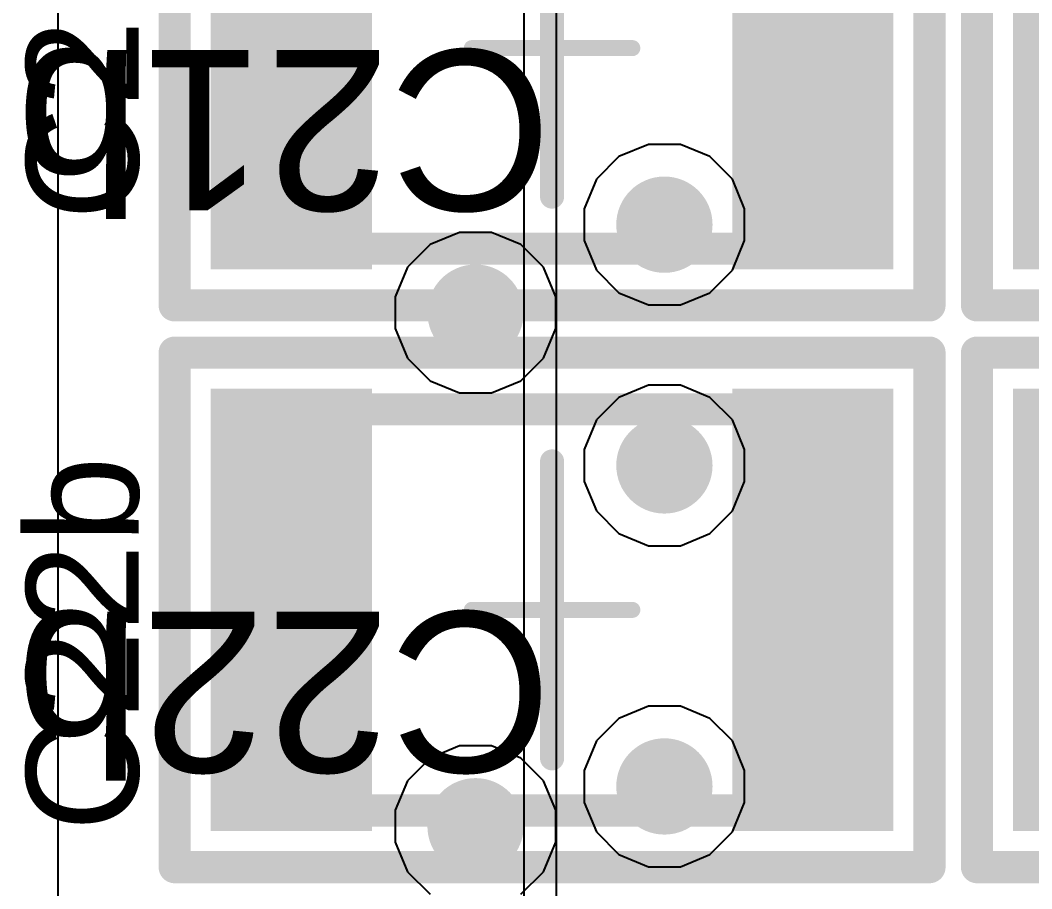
# Model space of a CAD drawing. Header units: inches. Extents: x 0 to 110, y 0 to 95.
# Drawn here: x 33.11 to 39.42, y 25.61 to 31.02 of the extents above; entities that cross this region are included whole.
import ezdxf

# ---------------------------------------------------------------- set-up
doc = ezdxf.new("R2010")
doc.units = ezdxf.units.IN
for name, color, linetype in [('Bottom Courtyard', 56, 'Continuous'), ('Bottom Layer', 5, 'Continuous'), ('Int1', 16, 'Continuous'), ('Int2', 76, 'Continuous'), ('Mechanical 13', 56, 'Continuous'), ('Panelize_Route Cutter Tool Detail', 56, 'Continuous'), ('Top Courtyard', 56, 'Continuous'), ('Top Layer', 1, 'Continuous'), ('Top Overlay', 2, 'Continuous'), ('Top Paste', 8, 'Continuous'), ('Top Solder', 216, 'Continuous'), ('Via Holes', 16, 'Continuous')]:
    doc.layers.add(name, color=color, linetype=linetype)
doc.styles.add('Arial', font='', dxfattribs={"height": 0.2})
doc.styles.get('Arial').set_extended_font_data('Arial')

# ---------------------------------------------------------------- blocks, each defined once
blk = doc.blocks.new('1210C_750')
at = {"layer": 'Top Layer'}
for points in [[(-2.1021, 1.3531), (-1.1479, 1.3531), (-1.1479, -1.3531), (-2.1021, -1.3531)], [(1.1479, 1.3531), (2.1021, 1.3531), (2.1021, -1.3531), (1.1479, -1.3531)]]:
    blk.add_hatch(color=1, dxfattribs=at).paths.add_polyline_path(points)
at = {"layer": 'Top Paste'}
for points in [[(-2.1021, 1.3531), (-1.1479, 1.3531), (-1.1479, -1.3531), (-2.1021, -1.3531)], [(1.1479, 1.3531), (2.1021, 1.3531), (2.1021, -1.3531), (1.1479, -1.3531)]]:
    blk.add_hatch(color=8, dxfattribs=at).paths.add_polyline_path(points)
at = {"layer": 'Top Solder'}
for points in [[(-2.1271, 1.3781), (-1.1229, 1.3781), (-1.1229, -1.3781), (-2.1271, -1.3781)], [(1.1229, 1.3781), (2.1271, 1.3781), (2.1271, -1.3781), (1.1229, -1.3781)]]:
    blk.add_hatch(color=216, dxfattribs=at).paths.add_polyline_path(points)
at = {"layer": 'Bottom Courtyard'}
for points in [[(0, 0.5, 0.1, 0.1, 0), (0, -0.5, 0.1, 0.1, 0)], [(0.5, 0, 0.1, 0.1, 0), (-0.5, 0, 0.1, 0.1, 0)]]:
    blk.add_lwpolyline(points, format="xyseb", dxfattribs=at)
for points in [[(-0.025, 0.5, 0.05, 0.05, 1), (0.025, 0.5, 0.05, 0.05, 1)], [(-0.525, 0, 0.05, 0.05, 1), (-0.475, 0, 0.05, 0.05, 1)], [(0.475, 0, 0.05, 0.05, 1), (0.525, 0, 0.05, 0.05, 1)], [(-0.025, -0.5, 0.05, 0.05, 1), (0.025, -0.5, 0.05, 0.05, 1)]]:
    blk.add_lwpolyline(points, format="xyseb", close=True, dxfattribs=at)
at = {"layer": 'Mechanical 13'}
for points in [[(-1.6, 1.25, 0.2, 0.2, 0), (-1.6, -1.25, 0.2, 0.2, 0)], [(1.6, 1.25, 0.2, 0.2, 0), (-1.6, 1.25, 0.2, 0.2, 0)], [(1.6, 1.25, 0.2, 0.2, 0), (1.6, -1.25, 0.2, 0.2, 0)], [(1.6, -1.25, 0.2, 0.2, 0), (-1.6, -1.25, 0.2, 0.2, 0)]]:
    blk.add_lwpolyline(points, format="xyseb", dxfattribs=at)
for points in [[(-1.65, 1.25, 0.1, 0.1, 1), (-1.55, 1.25, 0.1, 0.1, 1)], [(-1.65, 1.25, 0.1, 0.1, 1), (-1.55, 1.25, 0.1, 0.1, 1)], [(1.55, 1.25, 0.1, 0.1, 1), (1.65, 1.25, 0.1, 0.1, 1)], [(1.55, 1.25, 0.1, 0.1, 1), (1.65, 1.25, 0.1, 0.1, 1)], [(-1.65, -1.25, 0.1, 0.1, 1), (-1.55, -1.25, 0.1, 0.1, 1)], [(-1.65, -1.25, 0.1, 0.1, 1), (-1.55, -1.25, 0.1, 0.1, 1)], [(1.55, -1.25, 0.1, 0.1, 1), (1.65, -1.25, 0.1, 0.1, 1)], [(1.55, -1.25, 0.1, 0.1, 1), (1.65, -1.25, 0.1, 0.1, 1)]]:
    blk.add_lwpolyline(points, format="xyseb", close=True, dxfattribs=at)
at = {"layer": 'Panelize_Route Cutter Tool Detail'}
for points in [[(-2.3521, 1.6031, 0.2, 0.2, 0), (-2.3521, -1.6031, 0.2, 0.2, 0)], [(2.3521, 1.6031, 0.2, 0.2, 0), (-2.3521, 1.6031, 0.2, 0.2, 0)], [(2.3521, 1.6031, 0.2, 0.2, 0), (2.3521, -1.6031, 0.2, 0.2, 0)], [(2.3521, -1.6031, 0.2, 0.2, 0), (-2.3521, -1.6031, 0.2, 0.2, 0)]]:
    blk.add_lwpolyline(points, format="xyseb", dxfattribs=at)
for points in [[(-2.4021, 1.6031, 0.1, 0.1, 1), (-2.3021, 1.6031, 0.1, 0.1, 1)], [(-2.4021, 1.6031, 0.1, 0.1, 1), (-2.3021, 1.6031, 0.1, 0.1, 1)], [(2.3021, 1.6031, 0.1, 0.1, 1), (2.4021, 1.6031, 0.1, 0.1, 1)], [(2.3021, 1.6031, 0.1, 0.1, 1), (2.4021, 1.6031, 0.1, 0.1, 1)], [(-2.4021, -1.6031, 0.1, 0.1, 1), (-2.3021, -1.6031, 0.1, 0.1, 1)], [(-2.4021, -1.6031, 0.1, 0.1, 1), (-2.3021, -1.6031, 0.1, 0.1, 1)], [(2.3021, -1.6031, 0.1, 0.1, 1), (2.4021, -1.6031, 0.1, 0.1, 1)], [(2.3021, -1.6031, 0.1, 0.1, 1), (2.4021, -1.6031, 0.1, 0.1, 1)]]:
    blk.add_lwpolyline(points, format="xyseb", close=True, dxfattribs=at)
at = {"layer": 'Top Courtyard'}
for points in [[(-2.3521, 1.6031, 0.2, 0.2, 0), (-2.3521, -1.6031, 0.2, 0.2, 0)], [(2.3521, 1.6031, 0.2, 0.2, 0), (-2.3521, 1.6031, 0.2, 0.2, 0)], [(2.3521, 1.6031, 0.2, 0.2, 0), (2.3521, -1.6031, 0.2, 0.2, 0)], [(2.3521, -1.6031, 0.2, 0.2, 0), (-2.3521, -1.6031, 0.2, 0.2, 0)]]:
    blk.add_lwpolyline(points, format="xyseb", dxfattribs=at)
for points in [[(-2.4021, 1.6031, 0.1, 0.1, 1), (-2.3021, 1.6031, 0.1, 0.1, 1)], [(-2.4021, 1.6031, 0.1, 0.1, 1), (-2.3021, 1.6031, 0.1, 0.1, 1)], [(2.3021, 1.6031, 0.1, 0.1, 1), (2.4021, 1.6031, 0.1, 0.1, 1)], [(2.3021, 1.6031, 0.1, 0.1, 1), (2.4021, 1.6031, 0.1, 0.1, 1)], [(-2.4021, -1.6031, 0.1, 0.1, 1), (-2.3021, -1.6031, 0.1, 0.1, 1)], [(-2.4021, -1.6031, 0.1, 0.1, 1), (-2.3021, -1.6031, 0.1, 0.1, 1)], [(2.3021, -1.6031, 0.1, 0.1, 1), (2.4021, -1.6031, 0.1, 0.1, 1)], [(2.3021, -1.6031, 0.1, 0.1, 1), (2.4021, -1.6031, 0.1, 0.1, 1)]]:
    blk.add_lwpolyline(points, format="xyseb", close=True, dxfattribs=at)
at = {"layer": 'Top Overlay'}
for points in [[(0.75, 1.275, 0.15, 0.15, 0), (-0.75, 1.275, 0.15, 0.15, 0)], [(0, 0.925, 0.15, 0.15, 0), (0, 0, 0.15, 0.15, 0)], [(0, 0, 0.15, 0.15, 0), (0, -0.925, 0.15, 0.15, 0)], [(0.75, -1.275, 0.15, 0.15, 0), (-0.75, -1.275, 0.15, 0.15, 0)]]:
    blk.add_lwpolyline(points, format="xyseb", dxfattribs=at)
for points in [[(-0.7875, 1.275, 0.075, 0.075, 1), (-0.7125, 1.275, 0.075, 0.075, 1)], [(0.7125, 1.275, 0.075, 0.075, 1), (0.7875, 1.275, 0.075, 0.075, 1)], [(-0.0375, 0.925, 0.075, 0.075, 1), (0.0375, 0.925, 0.075, 0.075, 1)], [(-0.0375, 0, 0.075, 0.075, 1), (0.0375, 0, 0.075, 0.075, 1)], [(-0.0375, 0, 0.075, 0.075, 1), (0.0375, 0, 0.075, 0.075, 1)], [(-0.0375, -0.925, 0.075, 0.075, 1), (0.0375, -0.925, 0.075, 0.075, 1)], [(-0.7875, -1.275, 0.075, 0.075, 1), (-0.7125, -1.275, 0.075, 0.075, 1)], [(0.7125, -1.275, 0.075, 0.075, 1), (0.7875, -1.275, 0.075, 0.075, 1)]]:
    blk.add_lwpolyline(points, format="xyseb", close=True, dxfattribs=at)
at = {"layer": 'Panelize_Route Cutter Tool Detail', "style": 'Arial'}
blk.add_text('C22b', height=1, dxfattribs=at).set_placement((0, 0.0111))
blk = doc.blocks.new('1210C_751')
at = {"layer": 'Top Layer'}
for points in [[(-2.1021, 1.3531), (-1.1479, 1.3531), (-1.1479, -1.3531), (-2.1021, -1.3531)], [(1.1479, 1.3531), (2.1021, 1.3531), (2.1021, -1.3531), (1.1479, -1.3531)]]:
    blk.add_hatch(color=1, dxfattribs=at).paths.add_polyline_path(points)
at = {"layer": 'Top Paste'}
for points in [[(-2.1021, 1.3531), (-1.1479, 1.3531), (-1.1479, -1.3531), (-2.1021, -1.3531)], [(1.1479, 1.3531), (2.1021, 1.3531), (2.1021, -1.3531), (1.1479, -1.3531)]]:
    blk.add_hatch(color=8, dxfattribs=at).paths.add_polyline_path(points)
at = {"layer": 'Top Solder'}
for points in [[(-2.1271, 1.3781), (-1.1229, 1.3781), (-1.1229, -1.3781), (-2.1271, -1.3781)], [(1.1229, 1.3781), (2.1271, 1.3781), (2.1271, -1.3781), (1.1229, -1.3781)]]:
    blk.add_hatch(color=216, dxfattribs=at).paths.add_polyline_path(points)
at = {"layer": 'Bottom Courtyard'}
for points in [[(0, 0.5, 0.1, 0.1, 0), (0, -0.5, 0.1, 0.1, 0)], [(0.5, 0, 0.1, 0.1, 0), (-0.5, 0, 0.1, 0.1, 0)]]:
    blk.add_lwpolyline(points, format="xyseb", dxfattribs=at)
for points in [[(-0.025, 0.5, 0.05, 0.05, 1), (0.025, 0.5, 0.05, 0.05, 1)], [(-0.525, 0, 0.05, 0.05, 1), (-0.475, 0, 0.05, 0.05, 1)], [(0.475, 0, 0.05, 0.05, 1), (0.525, 0, 0.05, 0.05, 1)], [(-0.025, -0.5, 0.05, 0.05, 1), (0.025, -0.5, 0.05, 0.05, 1)]]:
    blk.add_lwpolyline(points, format="xyseb", close=True, dxfattribs=at)
at = {"layer": 'Mechanical 13'}
for points in [[(1.6, 1.25, 0.2, 0.2, 0), (-1.6, 1.25, 0.2, 0.2, 0)], [(-1.6, 1.25, 0.2, 0.2, 0), (-1.6, -1.25, 0.2, 0.2, 0)], [(1.6, 1.25, 0.2, 0.2, 0), (1.6, -1.25, 0.2, 0.2, 0)], [(1.6, -1.25, 0.2, 0.2, 0), (-1.6, -1.25, 0.2, 0.2, 0)]]:
    blk.add_lwpolyline(points, format="xyseb", dxfattribs=at)
for points in [[(-1.65, 1.25, 0.1, 0.1, 1), (-1.55, 1.25, 0.1, 0.1, 1)], [(-1.65, 1.25, 0.1, 0.1, 1), (-1.55, 1.25, 0.1, 0.1, 1)], [(1.55, 1.25, 0.1, 0.1, 1), (1.65, 1.25, 0.1, 0.1, 1)], [(1.55, 1.25, 0.1, 0.1, 1), (1.65, 1.25, 0.1, 0.1, 1)], [(-1.65, -1.25, 0.1, 0.1, 1), (-1.55, -1.25, 0.1, 0.1, 1)], [(-1.65, -1.25, 0.1, 0.1, 1), (-1.55, -1.25, 0.1, 0.1, 1)], [(1.55, -1.25, 0.1, 0.1, 1), (1.65, -1.25, 0.1, 0.1, 1)], [(1.55, -1.25, 0.1, 0.1, 1), (1.65, -1.25, 0.1, 0.1, 1)]]:
    blk.add_lwpolyline(points, format="xyseb", close=True, dxfattribs=at)
at = {"layer": 'Panelize_Route Cutter Tool Detail'}
for points in [[(2.3521, 1.6031, 0.2, 0.2, 0), (-2.3521, 1.6031, 0.2, 0.2, 0)], [(-2.3521, 1.6031, 0.2, 0.2, 0), (-2.3521, -1.6031, 0.2, 0.2, 0)], [(2.3521, 1.6031, 0.2, 0.2, 0), (2.3521, -1.6031, 0.2, 0.2, 0)], [(2.3521, -1.6031, 0.2, 0.2, 0), (-2.3521, -1.6031, 0.2, 0.2, 0)]]:
    blk.add_lwpolyline(points, format="xyseb", dxfattribs=at)
for points in [[(-2.4021, 1.6031, 0.1, 0.1, 1), (-2.3021, 1.6031, 0.1, 0.1, 1)], [(-2.4021, 1.6031, 0.1, 0.1, 1), (-2.3021, 1.6031, 0.1, 0.1, 1)], [(2.3021, 1.6031, 0.1, 0.1, 1), (2.4021, 1.6031, 0.1, 0.1, 1)], [(2.3021, 1.6031, 0.1, 0.1, 1), (2.4021, 1.6031, 0.1, 0.1, 1)], [(-2.4021, -1.6031, 0.1, 0.1, 1), (-2.3021, -1.6031, 0.1, 0.1, 1)], [(-2.4021, -1.6031, 0.1, 0.1, 1), (-2.3021, -1.6031, 0.1, 0.1, 1)], [(2.3021, -1.6031, 0.1, 0.1, 1), (2.4021, -1.6031, 0.1, 0.1, 1)], [(2.3021, -1.6031, 0.1, 0.1, 1), (2.4021, -1.6031, 0.1, 0.1, 1)]]:
    blk.add_lwpolyline(points, format="xyseb", close=True, dxfattribs=at)
at = {"layer": 'Top Courtyard'}
for points in [[(2.3521, 1.6031, 0.2, 0.2, 0), (-2.3521, 1.6031, 0.2, 0.2, 0)], [(-2.3521, 1.6031, 0.2, 0.2, 0), (-2.3521, -1.6031, 0.2, 0.2, 0)], [(2.3521, 1.6031, 0.2, 0.2, 0), (2.3521, -1.6031, 0.2, 0.2, 0)], [(2.3521, -1.6031, 0.2, 0.2, 0), (-2.3521, -1.6031, 0.2, 0.2, 0)]]:
    blk.add_lwpolyline(points, format="xyseb", dxfattribs=at)
for points in [[(-2.4021, 1.6031, 0.1, 0.1, 1), (-2.3021, 1.6031, 0.1, 0.1, 1)], [(-2.4021, 1.6031, 0.1, 0.1, 1), (-2.3021, 1.6031, 0.1, 0.1, 1)], [(2.3021, 1.6031, 0.1, 0.1, 1), (2.4021, 1.6031, 0.1, 0.1, 1)], [(2.3021, 1.6031, 0.1, 0.1, 1), (2.4021, 1.6031, 0.1, 0.1, 1)], [(-2.4021, -1.6031, 0.1, 0.1, 1), (-2.3021, -1.6031, 0.1, 0.1, 1)], [(-2.4021, -1.6031, 0.1, 0.1, 1), (-2.3021, -1.6031, 0.1, 0.1, 1)], [(2.3021, -1.6031, 0.1, 0.1, 1), (2.4021, -1.6031, 0.1, 0.1, 1)], [(2.3021, -1.6031, 0.1, 0.1, 1), (2.4021, -1.6031, 0.1, 0.1, 1)]]:
    blk.add_lwpolyline(points, format="xyseb", close=True, dxfattribs=at)
at = {"layer": 'Top Overlay'}
for points in [[(0.75, 1.275, 0.15, 0.15, 0), (-0.75, 1.275, 0.15, 0.15, 0)], [(0, 0.925, 0.15, 0.15, 0), (0, 0, 0.15, 0.15, 0)], [(0, 0, 0.15, 0.15, 0), (0, -0.925, 0.15, 0.15, 0)], [(0.75, -1.275, 0.15, 0.15, 0), (-0.75, -1.275, 0.15, 0.15, 0)]]:
    blk.add_lwpolyline(points, format="xyseb", dxfattribs=at)
for points in [[(-0.7875, 1.275, 0.075, 0.075, 1), (-0.7125, 1.275, 0.075, 0.075, 1)], [(0.7125, 1.275, 0.075, 0.075, 1), (0.7875, 1.275, 0.075, 0.075, 1)], [(-0.0375, 0.925, 0.075, 0.075, 1), (0.0375, 0.925, 0.075, 0.075, 1)], [(-0.0375, 0, 0.075, 0.075, 1), (0.0375, 0, 0.075, 0.075, 1)], [(-0.0375, 0, 0.075, 0.075, 1), (0.0375, 0, 0.075, 0.075, 1)], [(-0.0375, -0.925, 0.075, 0.075, 1), (0.0375, -0.925, 0.075, 0.075, 1)], [(-0.7875, -1.275, 0.075, 0.075, 1), (-0.7125, -1.275, 0.075, 0.075, 1)], [(0.7125, -1.275, 0.075, 0.075, 1), (0.7875, -1.275, 0.075, 0.075, 1)]]:
    blk.add_lwpolyline(points, format="xyseb", close=True, dxfattribs=at)
at = {"layer": 'Panelize_Route Cutter Tool Detail', "style": 'Arial'}
blk.add_text('C21b', height=1, dxfattribs=at).set_placement((0, 0.0111))
blk = doc.blocks.new('1210C_763')
at = {"layer": 'Top Layer'}
for points in [[(-2.1021, 1.3531), (-1.1479, 1.3531), (-1.1479, -1.3531), (-2.1021, -1.3531)], [(1.1479, 1.3531), (2.1021, 1.3531), (2.1021, -1.3531), (1.1479, -1.3531)]]:
    blk.add_hatch(color=1, dxfattribs=at).paths.add_polyline_path(points)
at = {"layer": 'Top Paste'}
for points in [[(-2.1021, 1.3531), (-1.1479, 1.3531), (-1.1479, -1.3531), (-2.1021, -1.3531)], [(1.1479, 1.3531), (2.1021, 1.3531), (2.1021, -1.3531), (1.1479, -1.3531)]]:
    blk.add_hatch(color=8, dxfattribs=at).paths.add_polyline_path(points)
at = {"layer": 'Top Solder'}
for points in [[(-2.1271, 1.3781), (-1.1229, 1.3781), (-1.1229, -1.3781), (-2.1271, -1.3781)], [(1.1229, 1.3781), (2.1271, 1.3781), (2.1271, -1.3781), (1.1229, -1.3781)]]:
    blk.add_hatch(color=216, dxfattribs=at).paths.add_polyline_path(points)
at = {"layer": 'Bottom Courtyard'}
for points in [[(0, -0.5, 0.1, 0.1, 0), (0, 0.5, 0.1, 0.1, 0)], [(-0.5, 0, 0.1, 0.1, 0), (0.5, 0, 0.1, 0.1, 0)]]:
    blk.add_lwpolyline(points, format="xyseb", dxfattribs=at)
for points in [[(-0.025, 0.5, 0.05, 0.05, 1), (0.025, 0.5, 0.05, 0.05, 1)], [(-0.525, 0, 0.05, 0.05, 1), (-0.475, 0, 0.05, 0.05, 1)], [(0.475, 0, 0.05, 0.05, 1), (0.525, 0, 0.05, 0.05, 1)], [(-0.025, -0.5, 0.05, 0.05, 1), (0.025, -0.5, 0.05, 0.05, 1)]]:
    blk.add_lwpolyline(points, format="xyseb", close=True, dxfattribs=at)
at = {"layer": 'Mechanical 13'}
for points in [[(-1.6, 1.25, 0.2, 0.2, 0), (1.6, 1.25, 0.2, 0.2, 0)], [(-1.6, -1.25, 0.2, 0.2, 0), (-1.6, 1.25, 0.2, 0.2, 0)], [(1.6, -1.25, 0.2, 0.2, 0), (1.6, 1.25, 0.2, 0.2, 0)], [(-1.6, -1.25, 0.2, 0.2, 0), (1.6, -1.25, 0.2, 0.2, 0)]]:
    blk.add_lwpolyline(points, format="xyseb", dxfattribs=at)
for points in [[(-1.65, 1.25, 0.1, 0.1, 1), (-1.55, 1.25, 0.1, 0.1, 1)], [(-1.65, 1.25, 0.1, 0.1, 1), (-1.55, 1.25, 0.1, 0.1, 1)], [(1.55, 1.25, 0.1, 0.1, 1), (1.65, 1.25, 0.1, 0.1, 1)], [(1.55, 1.25, 0.1, 0.1, 1), (1.65, 1.25, 0.1, 0.1, 1)], [(-1.65, -1.25, 0.1, 0.1, 1), (-1.55, -1.25, 0.1, 0.1, 1)], [(-1.65, -1.25, 0.1, 0.1, 1), (-1.55, -1.25, 0.1, 0.1, 1)], [(1.55, -1.25, 0.1, 0.1, 1), (1.65, -1.25, 0.1, 0.1, 1)], [(1.55, -1.25, 0.1, 0.1, 1), (1.65, -1.25, 0.1, 0.1, 1)]]:
    blk.add_lwpolyline(points, format="xyseb", close=True, dxfattribs=at)
at = {"layer": 'Panelize_Route Cutter Tool Detail'}
for points in [[(-2.3521, 1.6031, 0.2, 0.2, 0), (2.3521, 1.6031, 0.2, 0.2, 0)], [(-2.3521, -1.6031, 0.2, 0.2, 0), (-2.3521, 1.6031, 0.2, 0.2, 0)], [(2.3521, -1.6031, 0.2, 0.2, 0), (2.3521, 1.6031, 0.2, 0.2, 0)], [(-2.3521, -1.6031, 0.2, 0.2, 0), (2.3521, -1.6031, 0.2, 0.2, 0)]]:
    blk.add_lwpolyline(points, format="xyseb", dxfattribs=at)
for points in [[(-2.4021, 1.6031, 0.1, 0.1, 1), (-2.3021, 1.6031, 0.1, 0.1, 1)], [(-2.4021, 1.6031, 0.1, 0.1, 1), (-2.3021, 1.6031, 0.1, 0.1, 1)], [(2.3021, 1.6031, 0.1, 0.1, 1), (2.4021, 1.6031, 0.1, 0.1, 1)], [(2.3021, 1.6031, 0.1, 0.1, 1), (2.4021, 1.6031, 0.1, 0.1, 1)], [(-2.4021, -1.6031, 0.1, 0.1, 1), (-2.3021, -1.6031, 0.1, 0.1, 1)], [(-2.4021, -1.6031, 0.1, 0.1, 1), (-2.3021, -1.6031, 0.1, 0.1, 1)], [(2.3021, -1.6031, 0.1, 0.1, 1), (2.4021, -1.6031, 0.1, 0.1, 1)], [(2.3021, -1.6031, 0.1, 0.1, 1), (2.4021, -1.6031, 0.1, 0.1, 1)]]:
    blk.add_lwpolyline(points, format="xyseb", close=True, dxfattribs=at)
at = {"layer": 'Top Courtyard'}
for points in [[(-2.3521, 1.6031, 0.2, 0.2, 0), (2.3521, 1.6031, 0.2, 0.2, 0)], [(-2.3521, -1.6031, 0.2, 0.2, 0), (-2.3521, 1.6031, 0.2, 0.2, 0)], [(2.3521, -1.6031, 0.2, 0.2, 0), (2.3521, 1.6031, 0.2, 0.2, 0)], [(-2.3521, -1.6031, 0.2, 0.2, 0), (2.3521, -1.6031, 0.2, 0.2, 0)]]:
    blk.add_lwpolyline(points, format="xyseb", dxfattribs=at)
for points in [[(-2.4021, 1.6031, 0.1, 0.1, 1), (-2.3021, 1.6031, 0.1, 0.1, 1)], [(-2.4021, 1.6031, 0.1, 0.1, 1), (-2.3021, 1.6031, 0.1, 0.1, 1)], [(2.3021, 1.6031, 0.1, 0.1, 1), (2.4021, 1.6031, 0.1, 0.1, 1)], [(2.3021, 1.6031, 0.1, 0.1, 1), (2.4021, 1.6031, 0.1, 0.1, 1)], [(-2.4021, -1.6031, 0.1, 0.1, 1), (-2.3021, -1.6031, 0.1, 0.1, 1)], [(-2.4021, -1.6031, 0.1, 0.1, 1), (-2.3021, -1.6031, 0.1, 0.1, 1)], [(2.3021, -1.6031, 0.1, 0.1, 1), (2.4021, -1.6031, 0.1, 0.1, 1)], [(2.3021, -1.6031, 0.1, 0.1, 1), (2.4021, -1.6031, 0.1, 0.1, 1)]]:
    blk.add_lwpolyline(points, format="xyseb", close=True, dxfattribs=at)
at = {"layer": 'Top Overlay'}
for points in [[(-0.75, 1.275, 0.15, 0.15, 0), (0.75, 1.275, 0.15, 0.15, 0)], [(0, 0, 0.15, 0.15, 0), (0, 0.925, 0.15, 0.15, 0)], [(0, -0.925, 0.15, 0.15, 0), (0, 0, 0.15, 0.15, 0)], [(-0.75, -1.275, 0.15, 0.15, 0), (0.75, -1.275, 0.15, 0.15, 0)]]:
    blk.add_lwpolyline(points, format="xyseb", dxfattribs=at)
for points in [[(-0.7875, 1.275, 0.075, 0.075, 1), (-0.7125, 1.275, 0.075, 0.075, 1)], [(0.7125, 1.275, 0.075, 0.075, 1), (0.7875, 1.275, 0.075, 0.075, 1)], [(-0.0375, 0.925, 0.075, 0.075, 1), (0.0375, 0.925, 0.075, 0.075, 1)], [(-0.0375, 0, 0.075, 0.075, 1), (0.0375, 0, 0.075, 0.075, 1)], [(-0.0375, 0, 0.075, 0.075, 1), (0.0375, 0, 0.075, 0.075, 1)], [(-0.0375, -0.925, 0.075, 0.075, 1), (0.0375, -0.925, 0.075, 0.075, 1)], [(-0.7875, -1.275, 0.075, 0.075, 1), (-0.7125, -1.275, 0.075, 0.075, 1)], [(0.7125, -1.275, 0.075, 0.075, 1), (0.7875, -1.275, 0.075, 0.075, 1)]]:
    blk.add_lwpolyline(points, format="xyseb", close=True, dxfattribs=at)
at = {"layer": 'Panelize_Route Cutter Tool Detail', "style": 'Arial'}
blk.add_text('C9b', height=1, dxfattribs=at).set_placement((0, 0.0111))
blk = doc.blocks.new('1210C_765')
at = {"layer": 'Top Layer'}
for points in [[(-2.1021, 1.3531), (-1.1479, 1.3531), (-1.1479, -1.3531), (-2.1021, -1.3531)], [(1.1479, 1.3531), (2.1021, 1.3531), (2.1021, -1.3531), (1.1479, -1.3531)]]:
    blk.add_hatch(color=1, dxfattribs=at).paths.add_polyline_path(points)
at = {"layer": 'Top Paste'}
for points in [[(-2.1021, 1.3531), (-1.1479, 1.3531), (-1.1479, -1.3531), (-2.1021, -1.3531)], [(1.1479, 1.3531), (2.1021, 1.3531), (2.1021, -1.3531), (1.1479, -1.3531)]]:
    blk.add_hatch(color=8, dxfattribs=at).paths.add_polyline_path(points)
at = {"layer": 'Top Solder'}
for points in [[(-2.1271, 1.3781), (-1.1229, 1.3781), (-1.1229, -1.3781), (-2.1271, -1.3781)], [(1.1229, 1.3781), (2.1271, 1.3781), (2.1271, -1.3781), (1.1229, -1.3781)]]:
    blk.add_hatch(color=216, dxfattribs=at).paths.add_polyline_path(points)
at = {"layer": 'Bottom Courtyard'}
for points in [[(0, -0.5, 0.1, 0.1, 0), (0, 0.5, 0.1, 0.1, 0)], [(-0.5, 0, 0.1, 0.1, 0), (0.5, 0, 0.1, 0.1, 0)]]:
    blk.add_lwpolyline(points, format="xyseb", dxfattribs=at)
for points in [[(-0.025, 0.5, 0.05, 0.05, 1), (0.025, 0.5, 0.05, 0.05, 1)], [(-0.525, 0, 0.05, 0.05, 1), (-0.475, 0, 0.05, 0.05, 1)], [(0.475, 0, 0.05, 0.05, 1), (0.525, 0, 0.05, 0.05, 1)], [(-0.025, -0.5, 0.05, 0.05, 1), (0.025, -0.5, 0.05, 0.05, 1)]]:
    blk.add_lwpolyline(points, format="xyseb", close=True, dxfattribs=at)
at = {"layer": 'Mechanical 13'}
for points in [[(-1.6, 1.25, 0.2, 0.2, 0), (1.6, 1.25, 0.2, 0.2, 0)], [(-1.6, -1.25, 0.2, 0.2, 0), (-1.6, 1.25, 0.2, 0.2, 0)], [(1.6, -1.25, 0.2, 0.2, 0), (1.6, 1.25, 0.2, 0.2, 0)], [(-1.6, -1.25, 0.2, 0.2, 0), (1.6, -1.25, 0.2, 0.2, 0)]]:
    blk.add_lwpolyline(points, format="xyseb", dxfattribs=at)
for points in [[(-1.65, 1.25, 0.1, 0.1, 1), (-1.55, 1.25, 0.1, 0.1, 1)], [(-1.65, 1.25, 0.1, 0.1, 1), (-1.55, 1.25, 0.1, 0.1, 1)], [(1.55, 1.25, 0.1, 0.1, 1), (1.65, 1.25, 0.1, 0.1, 1)], [(1.55, 1.25, 0.1, 0.1, 1), (1.65, 1.25, 0.1, 0.1, 1)], [(-1.65, -1.25, 0.1, 0.1, 1), (-1.55, -1.25, 0.1, 0.1, 1)], [(-1.65, -1.25, 0.1, 0.1, 1), (-1.55, -1.25, 0.1, 0.1, 1)], [(1.55, -1.25, 0.1, 0.1, 1), (1.65, -1.25, 0.1, 0.1, 1)], [(1.55, -1.25, 0.1, 0.1, 1), (1.65, -1.25, 0.1, 0.1, 1)]]:
    blk.add_lwpolyline(points, format="xyseb", close=True, dxfattribs=at)
at = {"layer": 'Panelize_Route Cutter Tool Detail'}
for points in [[(-2.3521, 1.6031, 0.2, 0.2, 0), (2.3521, 1.6031, 0.2, 0.2, 0)], [(-2.3521, -1.6031, 0.2, 0.2, 0), (-2.3521, 1.6031, 0.2, 0.2, 0)], [(2.3521, -1.6031, 0.2, 0.2, 0), (2.3521, 1.6031, 0.2, 0.2, 0)], [(-2.3521, -1.6031, 0.2, 0.2, 0), (2.3521, -1.6031, 0.2, 0.2, 0)]]:
    blk.add_lwpolyline(points, format="xyseb", dxfattribs=at)
for points in [[(-2.4021, 1.6031, 0.1, 0.1, 1), (-2.3021, 1.6031, 0.1, 0.1, 1)], [(-2.4021, 1.6031, 0.1, 0.1, 1), (-2.3021, 1.6031, 0.1, 0.1, 1)], [(2.3021, 1.6031, 0.1, 0.1, 1), (2.4021, 1.6031, 0.1, 0.1, 1)], [(2.3021, 1.6031, 0.1, 0.1, 1), (2.4021, 1.6031, 0.1, 0.1, 1)], [(-2.4021, -1.6031, 0.1, 0.1, 1), (-2.3021, -1.6031, 0.1, 0.1, 1)], [(-2.4021, -1.6031, 0.1, 0.1, 1), (-2.3021, -1.6031, 0.1, 0.1, 1)], [(2.3021, -1.6031, 0.1, 0.1, 1), (2.4021, -1.6031, 0.1, 0.1, 1)], [(2.3021, -1.6031, 0.1, 0.1, 1), (2.4021, -1.6031, 0.1, 0.1, 1)]]:
    blk.add_lwpolyline(points, format="xyseb", close=True, dxfattribs=at)
at = {"layer": 'Top Courtyard'}
for points in [[(-2.3521, 1.6031, 0.2, 0.2, 0), (2.3521, 1.6031, 0.2, 0.2, 0)], [(-2.3521, -1.6031, 0.2, 0.2, 0), (-2.3521, 1.6031, 0.2, 0.2, 0)], [(2.3521, -1.6031, 0.2, 0.2, 0), (2.3521, 1.6031, 0.2, 0.2, 0)], [(-2.3521, -1.6031, 0.2, 0.2, 0), (2.3521, -1.6031, 0.2, 0.2, 0)]]:
    blk.add_lwpolyline(points, format="xyseb", dxfattribs=at)
for points in [[(-2.4021, 1.6031, 0.1, 0.1, 1), (-2.3021, 1.6031, 0.1, 0.1, 1)], [(-2.4021, 1.6031, 0.1, 0.1, 1), (-2.3021, 1.6031, 0.1, 0.1, 1)], [(2.3021, 1.6031, 0.1, 0.1, 1), (2.4021, 1.6031, 0.1, 0.1, 1)], [(2.3021, 1.6031, 0.1, 0.1, 1), (2.4021, 1.6031, 0.1, 0.1, 1)], [(-2.4021, -1.6031, 0.1, 0.1, 1), (-2.3021, -1.6031, 0.1, 0.1, 1)], [(-2.4021, -1.6031, 0.1, 0.1, 1), (-2.3021, -1.6031, 0.1, 0.1, 1)], [(2.3021, -1.6031, 0.1, 0.1, 1), (2.4021, -1.6031, 0.1, 0.1, 1)], [(2.3021, -1.6031, 0.1, 0.1, 1), (2.4021, -1.6031, 0.1, 0.1, 1)]]:
    blk.add_lwpolyline(points, format="xyseb", close=True, dxfattribs=at)
at = {"layer": 'Top Overlay'}
for points in [[(-0.75, 1.275, 0.15, 0.15, 0), (0.75, 1.275, 0.15, 0.15, 0)], [(0, 0, 0.15, 0.15, 0), (0, 0.925, 0.15, 0.15, 0)], [(0, -0.925, 0.15, 0.15, 0), (0, 0, 0.15, 0.15, 0)], [(-0.75, -1.275, 0.15, 0.15, 0), (0.75, -1.275, 0.15, 0.15, 0)]]:
    blk.add_lwpolyline(points, format="xyseb", dxfattribs=at)
for points in [[(-0.7875, 1.275, 0.075, 0.075, 1), (-0.7125, 1.275, 0.075, 0.075, 1)], [(0.7125, 1.275, 0.075, 0.075, 1), (0.7875, 1.275, 0.075, 0.075, 1)], [(-0.0375, 0.925, 0.075, 0.075, 1), (0.0375, 0.925, 0.075, 0.075, 1)], [(-0.0375, 0, 0.075, 0.075, 1), (0.0375, 0, 0.075, 0.075, 1)], [(-0.0375, 0, 0.075, 0.075, 1), (0.0375, 0, 0.075, 0.075, 1)], [(-0.0375, -0.925, 0.075, 0.075, 1), (0.0375, -0.925, 0.075, 0.075, 1)], [(-0.7875, -1.275, 0.075, 0.075, 1), (-0.7125, -1.275, 0.075, 0.075, 1)], [(0.7125, -1.275, 0.075, 0.075, 1), (0.7875, -1.275, 0.075, 0.075, 1)]]:
    blk.add_lwpolyline(points, format="xyseb", close=True, dxfattribs=at)
at = {"layer": 'Panelize_Route Cutter Tool Detail', "style": 'Arial'}
blk.add_text('C7b', height=1, dxfattribs=at).set_placement((0, 0.0111))

msp = doc.modelspace()

# ---------------------------------------------------------------- hatches: boundary and pattern name
at = {"layer": 'Bottom Layer'}
h = msp.add_hatch(color=5, dxfattribs=at)
edge = h.paths.add_edge_path()
edge.add_arc((37.127, 29.748), 0.3, 0, 360)
h = msp.add_hatch(color=5, dxfattribs=at)
edge = h.paths.add_edge_path()
edge.add_arc((35.95, 29.2), 0.3, 0, 360)
h = msp.add_hatch(color=5, dxfattribs=at)
edge = h.paths.add_edge_path()
edge.add_arc((37.127, 28.248), 0.3, 0, 360)
h = msp.add_hatch(color=5, dxfattribs=at)
edge = h.paths.add_edge_path()
edge.add_arc((37.127, 26.248), 0.3, 0, 360)
h = msp.add_hatch(color=5, dxfattribs=at)
edge = h.paths.add_edge_path()
edge.add_arc((35.95, 26), 0.3, 0, 360)
at = {"layer": 'Int1'}
h = msp.add_hatch(color=16, dxfattribs=at)
edge = h.paths.add_edge_path()
edge.add_arc((37.127, 29.748), 0.3, 0, 360)
h = msp.add_hatch(color=16, dxfattribs=at)
edge = h.paths.add_edge_path()
edge.add_arc((35.95, 29.2), 0.3, 0, 360)
h = msp.add_hatch(color=16, dxfattribs=at)
edge = h.paths.add_edge_path()
edge.add_arc((37.127, 28.248), 0.3, 0, 360)
h = msp.add_hatch(color=16, dxfattribs=at)
edge = h.paths.add_edge_path()
edge.add_arc((37.127, 26.248), 0.3, 0, 360)
h = msp.add_hatch(color=16, dxfattribs=at)
edge = h.paths.add_edge_path()
edge.add_arc((35.95, 26), 0.3, 0, 360)
at = {"layer": 'Int2'}
h = msp.add_hatch(color=76, dxfattribs=at)
edge = h.paths.add_edge_path()
edge.add_arc((37.127, 29.748), 0.3, 0, 360)
h = msp.add_hatch(color=76, dxfattribs=at)
edge = h.paths.add_edge_path()
edge.add_arc((35.95, 29.2), 0.3, 0, 360)
h = msp.add_hatch(color=76, dxfattribs=at)
edge = h.paths.add_edge_path()
edge.add_arc((37.127, 28.248), 0.3, 0, 360)
h = msp.add_hatch(color=76, dxfattribs=at)
edge = h.paths.add_edge_path()
edge.add_arc((37.127, 26.248), 0.3, 0, 360)
h = msp.add_hatch(color=76, dxfattribs=at)
edge = h.paths.add_edge_path()
edge.add_arc((35.95, 26), 0.3, 0, 360)
at = {"layer": 'Top Layer'}
h = msp.add_hatch(color=1, dxfattribs=at)
edge = h.paths.add_edge_path()
edge.add_arc((37.127, 29.748), 0.3, 0, 360)
h = msp.add_hatch(color=1, dxfattribs=at)
edge = h.paths.add_edge_path()
edge.add_arc((35.95, 29.2), 0.3, 0, 360)
h = msp.add_hatch(color=1, dxfattribs=at)
edge = h.paths.add_edge_path()
edge.add_arc((37.127, 28.248), 0.3, 0, 360)
h = msp.add_hatch(color=1, dxfattribs=at)
edge = h.paths.add_edge_path()
edge.add_arc((37.127, 26.248), 0.3, 0, 360)
h = msp.add_hatch(color=1, dxfattribs=at)
edge = h.paths.add_edge_path()
edge.add_arc((35.95, 26), 0.3, 0, 360)
at = {"layer": 'Via Holes'}
h = msp.add_hatch(color=7, dxfattribs=at)
edge = h.paths.add_edge_path()
edge.add_arc((37.127, 29.748), 0.15, 0, 360)
h = msp.add_hatch(color=7, dxfattribs=at)
edge = h.paths.add_edge_path()
edge.add_arc((35.95, 29.2), 0.15, 0, 360)
h = msp.add_hatch(color=7, dxfattribs=at)
edge = h.paths.add_edge_path()
edge.add_arc((37.127, 28.248), 0.15, 0, 360)
h = msp.add_hatch(color=7, dxfattribs=at)
edge = h.paths.add_edge_path()
edge.add_arc((37.127, 26.248), 0.15, 0, 360)
h = msp.add_hatch(color=7, dxfattribs=at)
edge = h.paths.add_edge_path()
edge.add_arc((35.95, 26), 0.15, 0, 360)

# ---------------------------------------------------------------- linework, layer by layer
at = {"layer": 'Int1'}
for p, q in [((37.0276, 30.248), (36.8438, 30.1719)), ((37.2265, 30.248), (37.0276, 30.248)), ((37.4102, 30.1719), (37.2265, 30.248)), ((36.8438, 30.1719), (36.7031, 30.0312)), ((37.5509, 30.0312), (37.4102, 30.1719)), ((36.7031, 30.0312), (36.627, 29.8475)), ((37.627, 29.8475), (37.5509, 30.0312)), ((36.627, 29.8475), (36.627, 29.6485)), ((37.627, 29.6485), (37.627, 29.8475)), ((36.627, 29.6485), (36.7031, 29.4648)), ((37.5509, 29.4648), (37.627, 29.6485)), ((36.7031, 29.4648), (36.8438, 29.3241)), ((37.4102, 29.3241), (37.5509, 29.4648)), ((36.8438, 29.3241), (37.0276, 29.248)), ((37.2265, 29.248), (37.4102, 29.3241)), ((37.0276, 29.248), (37.2265, 29.248)), ((37.0276, 28.748), (36.8438, 28.6719)), ((37.2265, 28.748), (37.0276, 28.748)), ((37.4102, 28.6719), (37.2265, 28.748)), ((36.8438, 28.6719), (36.7031, 28.5312)), ((37.5509, 28.5312), (37.4102, 28.6719)), ((36.7031, 28.5312), (36.627, 28.3475)), ((37.627, 28.3475), (37.5509, 28.5312)), ((36.627, 28.3475), (36.627, 28.1485)), ((37.627, 28.1485), (37.627, 28.3475)), ((36.627, 28.1485), (36.7031, 27.9648)), ((37.5509, 27.9648), (37.627, 28.1485)), ((36.7031, 27.9648), (36.8438, 27.8241)), ((37.4102, 27.8241), (37.5509, 27.9648)), ((36.8438, 27.8241), (37.0276, 27.748)), ((37.2265, 27.748), (37.4102, 27.8241)), ((37.0276, 27.748), (37.2265, 27.748)), ((37.0276, 26.748), (36.8438, 26.6719)), ((37.2265, 26.748), (37.0276, 26.748)), ((37.4102, 26.6719), (37.2265, 26.748)), ((36.8438, 26.6719), (36.7031, 26.5312)), ((37.5509, 26.5312), (37.4102, 26.6719)), ((36.7031, 26.5312), (36.627, 26.3475)), ((37.627, 26.3475), (37.5509, 26.5312)), ((36.627, 26.3475), (36.627, 26.1485)), ((37.627, 26.1485), (37.627, 26.3475)), ((36.627, 26.1485), (36.7031, 25.9648)), ((37.5509, 25.9648), (37.627, 26.1485)), ((36.7031, 25.9648), (36.8438, 25.8241)), ((37.4102, 25.8241), (37.5509, 25.9648)), ((36.8438, 25.8241), (37.0276, 25.748)), ((37.2265, 25.748), (37.4102, 25.8241)), ((37.0276, 25.748), (37.2265, 25.748))]:
    msp.add_line(p, q, dxfattribs=at)
at = {"layer": 'Int2'}
for p, q in [((35.8505, 29.7), (35.6667, 29.6239)), ((36.0494, 29.7), (35.8505, 29.7)), ((36.2332, 29.6239), (36.0494, 29.7)), ((35.6667, 29.6239), (35.5261, 29.4832)), ((36.3739, 29.4832), (36.2332, 29.6239)), ((35.5261, 29.4832), (35.45, 29.2994)), ((36.45, 29.2994), (36.3739, 29.4832)), ((35.45, 29.2994), (35.45, 29.1005)), ((36.45, 29.1005), (36.45, 29.2994)), ((35.45, 29.1005), (35.5261, 28.9167)), ((36.3739, 28.9167), (36.45, 29.1005)), ((35.5261, 28.9167), (35.6667, 28.7761)), ((36.2332, 28.7761), (36.3739, 28.9167)), ((35.6667, 28.7761), (35.8505, 28.7)), ((36.0494, 28.7), (36.2332, 28.7761)), ((35.8505, 28.7), (36.0494, 28.7)), ((35.8505, 26.5), (35.6667, 26.4239)), ((36.0494, 26.5), (35.8505, 26.5)), ((36.2332, 26.4239), (36.0494, 26.5)), ((35.6667, 26.4239), (35.5261, 26.2832)), ((36.3739, 26.2832), (36.2332, 26.4239)), ((35.5261, 26.2832), (35.45, 26.0994)), ((36.45, 26.0994), (36.3739, 26.2832)), ((35.45, 26.0994), (35.45, 25.9005)), ((36.45, 25.9005), (36.45, 26.0994)), ((35.45, 25.9005), (35.5261, 25.7167)), ((36.3739, 25.7167), (36.45, 25.9005)), ((35.5261, 25.7167), (35.6667, 25.5761)), ((36.2332, 25.5761), (36.3739, 25.7167))]:
    msp.add_line(p, q, dxfattribs=at)
at = {"layer": 'Top Layer'}
for p, q in [((33.35, 22), (33.35, 40.35)), ((36.25, 36.5), (36.25, 22)), ((36.4539, 22.225), (36.4539, 36.2961))]:
    msp.add_line(p, q, dxfattribs=at)

# ---------------------------------------------------------------- block references
at = {"rotation": 180}
for name, p in [('1210C_751', (36.427, 30.848)), ('1210C_750', (36.427, 27.348))]:
    msp.add_blockref(name, p, dxfattribs=at)
for name, p in [('1210C_765', (41.427, 30.848)), ('1210C_763', (41.427, 27.348))]:
    msp.add_blockref(name, p)

# ---------------------------------------------------------------- texts
at = {"layer": 'Top Overlay', "style": 'Arial'}
for s, p in [('C21b', (33.8499, 29.7754)), ('C22b', (33.8499, 25.9671))]:
    msp.add_text(s, height=0.7, rotation=90, dxfattribs=at).set_placement(p)

doc.saveas('drawing.dxf')
